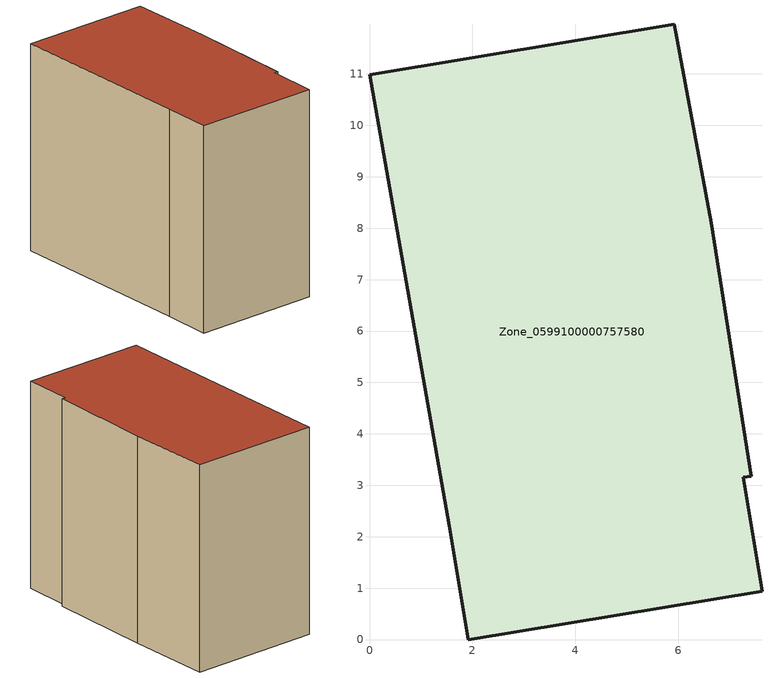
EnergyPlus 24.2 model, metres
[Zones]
Zone_0599100000757580
 floor ground (C_G): 0,10.98 5.93,11.96 6.65,8.1 7.42,3.18 7.26,3.16 7.63,0.94 1.92,0 1.55,2.21 z0
 wall outside (C_F): 1.92,0 7.63,0.94 7.26,3.16 7.42,3.18 6.65,8.1 5.93,11.96 0,10.98 1.55,2.21 1.92,0 z0:9.51
 roof outside (C_R): 5.93,11.96 0,10.98 1.55,2.21 1.92,0 7.63,0.94 7.26,3.16 7.42,3.18 6.65,8.1 z9.51
[BUILDING]
Pand.0599100000757580: North Axis=0; Terrain=City; Loads Convergence Tolerance Value=0.04; Temperature Convergence Tolerance Value=0.4; Solar Distribution=FullExterior; Maximum Number of Warmup Days=25; Minimum Number of Warmup Days=1
[Site:Location]
Rotterdam.The.Hague.AP_ZH_NLD Design_Conditions: Latitude=51.96; Longitude=4.45; Time Zone=1; Elevation=-4.5
[SITE:GROUNDTEMPERATURE:BUILDINGSURFACE]
18, 18, 18, 18, 18, 18, 18, 18, 18, 18, 18, 18
[MATERIAL] Thermal Absorptance=0.9; Solar Absorptance=0.7; Visible Absorptance=0.7
Name | Roughness | Thickness | Conductivity | Density | Specific Heat
G.TC.2006-2014 | MediumSmooth | 0.15 | 0.06 | 540 | 1210
F.TC.2006-2014 | Rough | 0.3 | 0.12 | 1920 | 840
R.TC.2006-2014 | MediumRough | 0.2 | 0.08 | 1500 | 1000
[CONSTRUCTION]
C_G: G.TC.2006-2014
C_F: F.TC.2006-2014
C_R: R.TC.2006-2014
[ZONE]
Zone_0599100000757580: Type=1; Multiplier=1; Ceiling Height=Autocalculate; Volume=Autocalculate; Floor Area=autocalculate; Part of Total Floor Area=Yes
[ZONEINFILTRATION:DESIGNFLOWRATE]
Infil_Zone_0599100000757580: Zone or ZoneList or Space or SpaceList=Zone_0599100000757580; Schedule=AlwaysOn; Design Flow Rate Calculation Method=Flow/Area; Flow Rate per Floor Area=0.0015; Constant Term Coefficient=1; Temperature Term Coefficient=0; Velocity Term Coefficient=0; Velocity Squared Term Coefficient=0
[HVACTEMPLATE:ZONE:IDEALLOADSAIRSYSTEM]
Zone_0599100000757580: Maximum Heating Supply Air Temperature=50; Minimum Cooling Supply Air Temperature=13; Maximum Heating Supply Air Humidity Ratio=0.0156; Minimum Cooling Supply Air Humidity Ratio=0.0077; Heating Limit=NoLimit; Cooling Limit=NoLimit; Dehumidification Control Type=ConstantSensibleHeatRatio; Cooling Sensible Heat Ratio=0.7; Dehumidification Setpoint=60; Humidification Control Type=None; Humidification Setpoint=30; Outdoor Air Method=None; Outdoor Air Flow Rate per Person=0.00944; Outdoor Air Flow Rate per Zone Floor Area=0; Outdoor Air Flow Rate per Zone=0; Demand Controlled Ventilation Type=None; Outdoor Air Economizer Type=NoEconomizer; Heat Recovery Type=None; Sensible Heat Recovery Effectiveness=0.7; Latent Heat Recovery Effectiveness=0.65
[ZONECONTROL:THERMOSTAT]
ThermostatControl_Zone_0599100000757580: Zone or ZoneList=Zone_0599100000757580; Control Type Schedule=DualSetpointControlType; Control 1=Thermostat_Zone_0599100000757580; Temperature Difference Between Cutout And Setpoint=0
[THERMOSTATSETPOINT:DUALSETPOINT]
Thermostat_Zone_0599100000757580: Heating Setpoint Temperature Schedule=HeatingSetpoint_Zone_0599100000757580; Cooling Setpoint Temperature Schedule=CoolingSetpoint_Zone_0599100000757580
[SCHEDULE:COMPACT]
HeatingSetpoint_Zone_0599100000757580: Through: 12/31, For: AllDays, Until: 24:00, 21
CoolingSetpoint_Zone_0599100000757580: Through: 12/31, For: AllDays, Until: 24:00, 24
DualSetpointControlType: Through: 12/31, For: AllDays, Until: 24:00, 4
AlwaysOn: Through: 12/31, For: AllDays, Until: 24:00, 1
